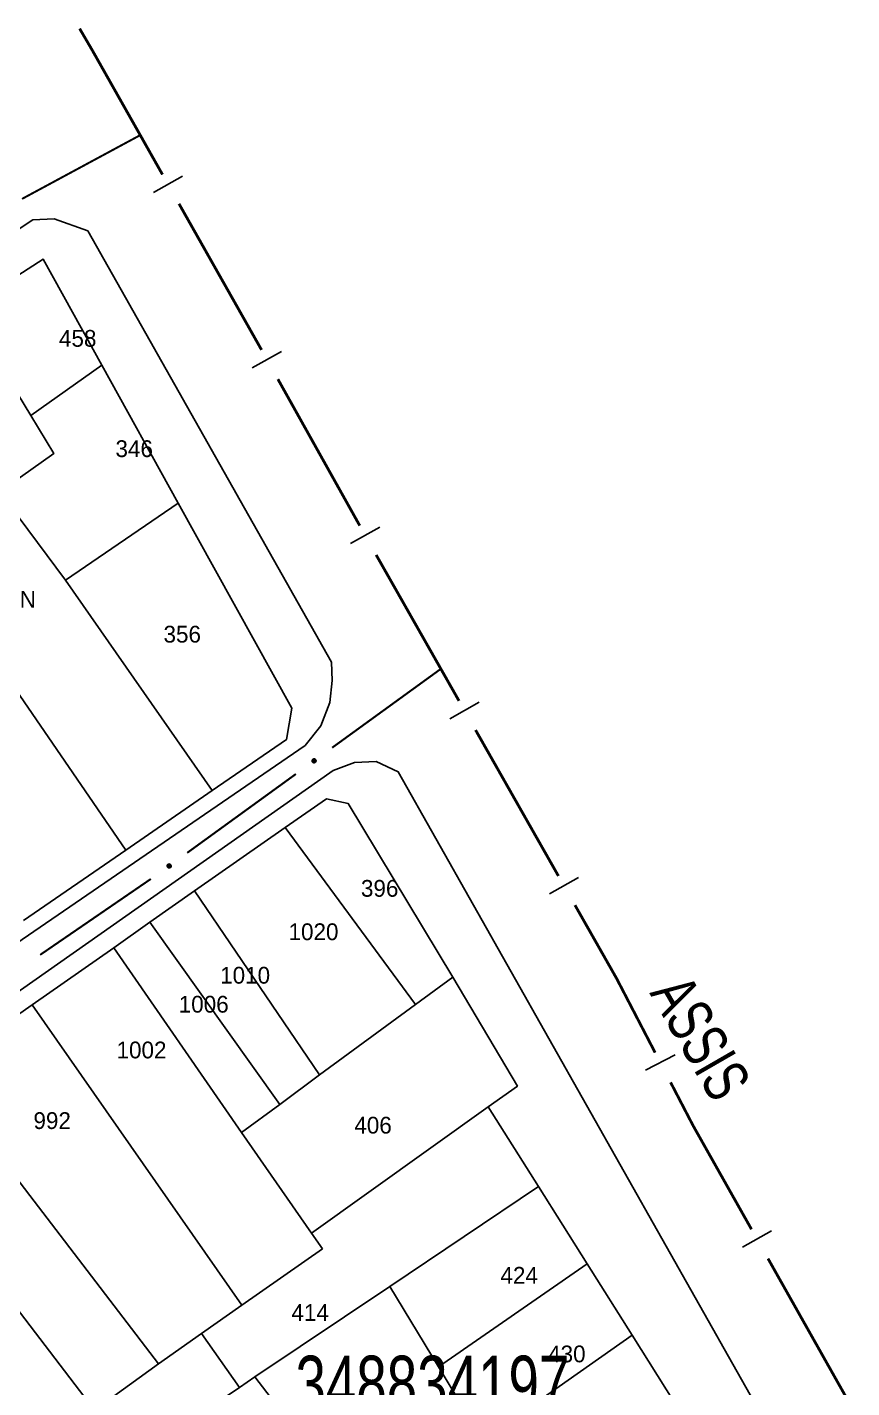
# Model space of a CAD drawing. Extents: x 199577 to 200882, y 4838726 to 4840156.
# Drawn here: x 200535 to 200608.6, y 4839756 to 4839877.7 of the extents above; entities that cross this region are included whole.
import ezdxf
from ezdxf.enums import TextEntityAlignment as Align

# ---------------------------------------------------------------- set-up
doc = ezdxf.new("R2010")
doc.units = 0
doc.header["$LTSCALE"] = 1.5
doc.header["$MEASUREMENT"] = 0
for name, color, linetype in [('CD_MALHA_LOTES', 7, 'CONTINUOUS'), ('CD_TXT_QUADRA', 2, 'CONTINUOUS'), ('LM-LIM-SETORES-BAIRROS', 250, 'CONTINUOUS'), ('RU-QUADRA', 210, 'CONTINUOUS'), ('SV-EIXO-RUA-PAV', 20, 'CONTINUOUS'), ('SV-RUA-PAVIM', 7, 'CONTINUOUS'), ('SV-TXT-RUA-PAV', 7, 'CONTINUOUS'), ('Th_NmrPorta', 1, 'CONTINUOUS')]:
    doc.layers.add(name, color=color, linetype=linetype)
doc.styles.add('ARIAL', font='ARIAL.SHX')

msp = doc.modelspace()

# ---------------------------------------------------------------- linework, layer by layer
at = {"layer": 'CD_MALHA_LOTES', "linetype": 'Continuous', "flags": 128}
for points in [[(200529.47, 4839852.5), (200536.4, 4839856.93), (200541.64, 4839847.46)], [(200535.28, 4839842.97), (200529.47, 4839852.5)], [(200535.28, 4839842.97), (200541.64, 4839847.46)], [(200541.64, 4839847.46), (200548.46, 4839835.14)], [(200532.48, 4839836.13), (200537.35, 4839839.58), (200535.28, 4839842.97)], [(200538.38, 4839828.26), (200532.48, 4839836.13)], [(200538.38, 4839828.26), (200548.46, 4839835.14)], [(200548.46, 4839835.14), (200558.61, 4839816.79), (200558.12, 4839814), (200551.49, 4839809.43)], [(200543.78, 4839804.12), (200527.4, 4839827.98)], [(200551.49, 4839809.43), (200538.38, 4839828.26)], [(200551.49, 4839809.43), (200543.78, 4839804.12)], [(200558, 4839806.13), (200561.69, 4839808.71), (200563.64, 4839808.27), (200573, 4839792.76)], [(200549.92, 4839800.46), (200558, 4839806.13)], [(200569.66, 4839790.31), (200558, 4839806.13)], [(200543.78, 4839804.12), (200534.63, 4839797.81)], [(200545.93, 4839797.66), (200549.92, 4839800.46)], [(200561.09, 4839784.01), (200549.92, 4839800.46)], [(200542.69, 4839795.39), (200545.93, 4839797.66)], [(200557.52, 4839781.38), (200545.93, 4839797.66)], [(200535.41, 4839790.28), (200542.69, 4839795.39)], [(200554.12, 4839778.88), (200542.69, 4839795.39)], [(200573, 4839792.76), (200569.66, 4839790.31)], [(200573, 4839792.76), (200578.76, 4839783.01)], [(200526.77, 4839784.22), (200535.41, 4839790.28)], [(200554.14, 4839763.43), (200535.41, 4839790.28)], [(200561.09, 4839784.01), (200569.66, 4839790.31)], [(200546.68, 4839758.19), (200526.77, 4839784.22)], [(200557.52, 4839781.38), (200561.09, 4839784.01)], [(200578.76, 4839783.01), (200576.16, 4839781.15)], [(200554.12, 4839778.88), (200557.52, 4839781.38)], [(200576.16, 4839781.15), (200560.37, 4839769.86)], [(200576.16, 4839781.15), (200580.63, 4839774.04)], [(200540.97, 4839754.04), (200521.01, 4839780.19)], [(200560.37, 4839769.86), (200554.12, 4839778.88)], [(200567.35, 4839765.11), (200580.63, 4839774.04)], [(200580.63, 4839774.04), (200584.99, 4839767.12)], [(200561.33, 4839768.47), (200560.37, 4839769.86)], [(200554.14, 4839763.43), (200561.33, 4839768.47)], [(200571.7, 4839757.93), (200584.99, 4839767.12)], [(200584.99, 4839767.12), (200589, 4839760.75)], [(200555.31, 4839757.01), (200567.35, 4839765.11)], [(200571.7, 4839757.93), (200567.35, 4839765.11)], [(200550.54, 4839760.9), (200554.14, 4839763.43)], [(200550.54, 4839760.9), (200546.68, 4839758.19)], [(200553.93, 4839756.08), (200550.54, 4839760.9)], [(200575.68, 4839751.36), (200589, 4839760.75)], [(200589, 4839760.75), (200593.54, 4839753.53)], [(200546.68, 4839758.19), (200540.97, 4839754.04)], [(200575.68, 4839751.36), (200571.7, 4839757.93)], [(200555.31, 4839757.01), (200553.93, 4839756.08)], [(200576.53, 4839729.29), (200555.31, 4839757.01)], [(200547.83, 4839751.98), (200553.93, 4839756.08)]]:
    msp.add_lwpolyline(points, dxfattribs=at)
at = {"layer": 'LM-LIM-SETORES-BAIRROS', "const_width": 0.25}
for points in [[(200539.645025, 4839877.556772), (200540.653452, 4839875.829614)], [(200540.653452, 4839875.829614), (200540.77, 4839875.63)], [(200540.77, 4839875.63), (200547.047913, 4839864.511035)], [(200548.522888, 4839861.89867), (200555.406106, 4839849.707636)], [(200555.406106, 4839849.707636), (200555.8, 4839849.01)], [(200555.8, 4839849.01), (200555.896947, 4839848.836389)], [(200557.35959, 4839846.2171), (200564.672809, 4839833.120656)], [(200566.139623, 4839830.503715), (200573.541141, 4839817.456971)], [(200575.021445, 4839814.847622), (200582.422963, 4839801.800878)], [(200583.903267, 4839799.191529), (200587.357309, 4839793.103049)], [(200587.357309, 4839793.103049), (200587.62, 4839792.64)], [(200587.62, 4839792.64), (200591.062036, 4839786.012946)], [(200592.444819, 4839783.350633), (200594.28853, 4839779.800883)], [(200594.28853, 4839779.800883), (200594.45, 4839779.49)], [(200594.45, 4839779.49), (200599.675667, 4839770.21055)], [(200601.147729, 4839767.596543), (200608.508041, 4839754.526508)]]:
    msp.add_lwpolyline(points, dxfattribs=at)
at = {"layer": 'LM-LIM-SETORES-BAIRROS'}
for points in [[(200546.233389, 4839862.902759), (200548.845754, 4839864.377734)], [(200555.07485, 4839847.231971), (200557.694139, 4839848.694614)], [(200563.850712, 4839831.516238), (200566.470001, 4839832.978882)], [(200572.729902, 4839815.847036), (200575.33925, 4839817.32734)], [(200581.611723, 4839800.190943), (200584.221072, 4839801.671247)], [(200590.191807, 4839784.434117), (200592.85412, 4839785.8169)], [(200598.859351, 4839768.603183), (200601.473358, 4839770.075245)]]:
    msp.add_lwpolyline(points, dxfattribs=at)
at = {"layer": 'RU-QUADRA', "linetype": 'Continuous', "flags": 128}
for points in [[(200529.47, 4839852.5), (200536.4, 4839856.93), (200541.64, 4839847.46), (200548.46, 4839835.14), (200558.61, 4839816.79), (200558.12, 4839814), (200551.49, 4839809.43), (200543.78, 4839804.12), (200534.63, 4839797.81)], [(200491.19, 4839751.86), (200487.41, 4839756.62), (200494.4, 4839761.53), (200500.94, 4839766.11), (200508.99, 4839771.76), (200515.07, 4839776.02), (200521.01, 4839780.19), (200526.77, 4839784.22), (200535.41, 4839790.28), (200542.69, 4839795.39), (200545.93, 4839797.66), (200549.92, 4839800.46), (200558, 4839806.13), (200561.69, 4839808.71), (200563.64, 4839808.27), (200573, 4839792.76), (200578.76, 4839783.01), (200576.16, 4839781.15), (200580.63, 4839774.04), (200584.99, 4839767.12), (200589, 4839760.75), (200593.54, 4839753.53)]]:
    msp.add_lwpolyline(points, dxfattribs=at)
at = {"layer": 'SV-EIXO-RUA-PAV', "const_width": 0.18}
for points in [[(200545.059851, 4839868.03214), (200534.499705, 4839862.332727)], [(200571.87, 4839820.28), (200562.207053, 4839813.267679)], [(200571.920111, 4839820.314381), (200571.87, 4839820.28)], [(200558.969676, 4839810.918342), (200549.257544, 4839803.870328)], [(200546.00985, 4839801.535607), (200536.115499, 4839794.745776)]]:
    msp.add_lwpolyline(points, dxfattribs=at)
at = {"layer": 'SV-EIXO-RUA-PAV'}
for points in [[(200560.769305, 4839812.088306), (200560.762313, 4839812.0399), (200560.746404, 4839811.999727), (200560.723492, 4839811.97004), (200560.696405, 4839811.949086), (200560.666279, 4839811.93077), (200560.631832, 4839811.919005), (200560.590706, 4839811.914415), (200560.542099, 4839811.921089), (200560.502018, 4839811.940091), (200560.471711, 4839811.960996), (200560.448235, 4839811.987983), (200560.430932, 4839812.017547), (200560.419894, 4839812.053733), (200560.41565, 4839812.095455), (200560.423544, 4839812.144169), (200560.43941, 4839812.183446), (200560.462326, 4839812.211579), (200560.489606, 4839812.235008), (200560.520586, 4839812.253339), (200560.554467, 4839812.264693), (200560.596482, 4839812.26889), (200560.64446, 4839812.260462), (200560.683814, 4839812.245085), (200560.712262, 4839812.22257), (200560.734723, 4839812.195194), (200560.753462, 4839812.165201), (200560.76673, 4839812.131066), (200560.769305, 4839812.088306)], [(200547.819796, 4839802.690955), (200547.812804, 4839802.642549), (200547.796895, 4839802.602376), (200547.773983, 4839802.572689), (200547.746896, 4839802.551735), (200547.71677, 4839802.533419), (200547.682323, 4839802.521653), (200547.641197, 4839802.517064), (200547.59259, 4839802.523738), (200547.552508, 4839802.542739), (200547.522202, 4839802.563645), (200547.498726, 4839802.590632), (200547.481423, 4839802.620196), (200547.470385, 4839802.656382), (200547.466141, 4839802.698104), (200547.474035, 4839802.746818), (200547.489901, 4839802.786095), (200547.512816, 4839802.814227), (200547.540097, 4839802.837657), (200547.571077, 4839802.855988), (200547.604958, 4839802.867342), (200547.646973, 4839802.871539), (200547.69495, 4839802.863111), (200547.734305, 4839802.847734), (200547.762752, 4839802.825219), (200547.785214, 4839802.797842), (200547.803953, 4839802.76785), (200547.817221, 4839802.733714), (200547.819796, 4839802.690955)]]:
    msp.add_lwpolyline(points, close=True, dxfattribs=at)
for points in [[(200560.596482, 4839812.26889), (200560.41565, 4839812.095455)], [(200560.64446, 4839812.260462), (200560.419894, 4839812.053733)], [(200560.618262, 4839812.261183), (200560.419935, 4839812.076796)], [(200560.554467, 4839812.264693), (200560.423544, 4839812.144169)], [(200560.572415, 4839812.261632), (200560.425603, 4839812.124744)], [(200560.661792, 4839812.25231), (200560.428625, 4839812.039267)], [(200560.683814, 4839812.245085), (200560.430932, 4839812.017547)], [(200560.534387, 4839812.255953), (200560.436382, 4839812.167972)], [(200560.520586, 4839812.253339), (200560.43941, 4839812.183446)], [(200560.694777, 4839812.232412), (200560.441731, 4839812.004943)], [(200560.712262, 4839812.22257), (200560.448235, 4839811.987983)], [(200560.721136, 4839812.207705), (200560.459861, 4839811.977637)], [(200560.734723, 4839812.195194), (200560.471711, 4839811.960996)], [(200560.741671, 4839812.177086), (200560.491938, 4839811.952022)], [(200560.753462, 4839812.165201), (200560.502018, 4839811.940091)], [(200560.756185, 4839812.14547), (200560.526027, 4839811.932925)], [(200560.76673, 4839812.131066), (200560.542099, 4839811.921089)], [(200560.766281, 4839812.110648), (200560.56815, 4839811.921345)], [(200560.769305, 4839812.088306), (200560.590706, 4839811.914415)], [(200560.764425, 4839812.062094), (200560.617007, 4839811.921395)], [(200560.762313, 4839812.0399), (200560.631832, 4839811.919005)], [(200560.753343, 4839812.01696), (200560.655641, 4839811.930885)], [(200560.746404, 4839811.999727), (200560.666279, 4839811.93077)], [(200547.646973, 4839802.871539), (200547.466141, 4839802.698104)], [(200547.69495, 4839802.863111), (200547.470385, 4839802.656382)], [(200547.668753, 4839802.863832), (200547.470426, 4839802.679445)], [(200547.604958, 4839802.867342), (200547.474035, 4839802.746818)], [(200547.622906, 4839802.86428), (200547.476094, 4839802.727393)], [(200547.712283, 4839802.854958), (200547.479115, 4839802.641916)], [(200547.734305, 4839802.847734), (200547.481423, 4839802.620196)], [(200547.584878, 4839802.858601), (200547.486873, 4839802.77062)], [(200547.571077, 4839802.855988), (200547.489901, 4839802.786095)], [(200547.745268, 4839802.83506), (200547.492222, 4839802.607592)], [(200547.762752, 4839802.825219), (200547.498726, 4839802.590632)], [(200547.771627, 4839802.810354), (200547.510352, 4839802.580286)], [(200547.785214, 4839802.797842), (200547.522202, 4839802.563645)], [(200547.792162, 4839802.779735), (200547.542429, 4839802.55467)], [(200547.803953, 4839802.76785), (200547.552508, 4839802.542739)], [(200547.806675, 4839802.748118), (200547.576518, 4839802.535574)], [(200547.817221, 4839802.733714), (200547.59259, 4839802.523738)], [(200547.816772, 4839802.713296), (200547.618641, 4839802.523993)], [(200547.819796, 4839802.690955), (200547.641197, 4839802.517064)], [(200547.814916, 4839802.664742), (200547.667498, 4839802.524043)], [(200547.812804, 4839802.642549), (200547.682323, 4839802.521653)], [(200547.803834, 4839802.619609), (200547.706132, 4839802.533534)], [(200547.796895, 4839802.602376), (200547.71677, 4839802.533419)]]:
    msp.add_lwpolyline(points, dxfattribs=at)
at = {"layer": 'SV-RUA-PAVIM', "linetype": 'Continuous'}
for points in [[(200471.24, 4839775.74, 10.16), (200481.85, 4839762.1, 10.34), (200483.18, 4839761.42, 10.34), (200484.61, 4839761.54, 10.41), (200528.7, 4839792.17, 7.74), (200559.79, 4839813.47, 6.31), (200561.2, 4839815.21, 6.42), (200562.01, 4839817.3, 6.65), (200562.2, 4839819.29, 6.79), (200562.14, 4839820.92, 6.83), (200540.37, 4839859.48, 6.76), (200537.36, 4839860.55, 6.5), (200535.47, 4839860.47, 6.45), (200477.64, 4839822.1, 8.16), (200451.6, 4839804.91, 9.68), (200450.76, 4839803.34, 9.8), (200451.18, 4839800.99, 9.99), (200452.15, 4839799.73, 10.04)], [(200518.46, 4839713.94, 10.54), (200531.62, 4839695.76, 10.64), (200533.96, 4839694.9, 10.87), (200600.34, 4839745.41, 8.2), (200601.85, 4839747.15, 8.21), (200602.36, 4839749.37, 8.2), (200601.77, 4839751.52, 8.2), (200568.12, 4839811.11, 5.39), (200566.13, 4839812.03, 5.71), (200564.21, 4839811.96, 5.95), (200562.29, 4839811.23, 5.98), (200486.77, 4839758.15, 9.87), (200485.62, 4839757.32, 9.96)]]:
    msp.add_polyline3d(points, close=True, dxfattribs=at)

# ---------------------------------------------------------------- texts
at = {"layer": 'CD_TXT_QUADRA', "style": 'ARIAL', "width": 0.7}
msp.add_text('348834197', height=5, dxfattribs=at).set_placement((200558.93, 4839753.91))
at = {"layer": 'SV-TXT-RUA-PAV', "style": 'ARIAL', "width": 0.7}
msp.add_text('ASSIS', height=4, rotation=300, dxfattribs=at).set_placement((200590.525779, 4839791.340134))
at = {"layer": 'Th_NmrPorta', "color": 1}
for s, p in [('458', (200537.798161, 4839849.861979)), ('346', (200542.848161, 4839840.001979)), ('SN', (200532.950979, 4839826.536396)), ('356', (200547.140979, 4839823.416396)), ('396', (200564.779553, 4839800.693983)), ('1020', (200558.309553, 4839796.813983)), ('1010', (200552.199553, 4839792.923983)), ('1006', (200548.499553, 4839790.333983)), ('1002', (200542.942573, 4839786.243734)), ('992', (200535.519912, 4839779.929426)), ('406', (200564.189632, 4839779.521064)), ('424', (200577.243604, 4839766.100979)), ('414', (200558.563604, 4839762.770979)), ('430', (200581.503604, 4839759.070979))]:
    msp.add_text(s, height=1.5, dxfattribs=at).set_placement(p, align=Align.MIDDLE_LEFT)

doc.saveas('drawing.dxf')
